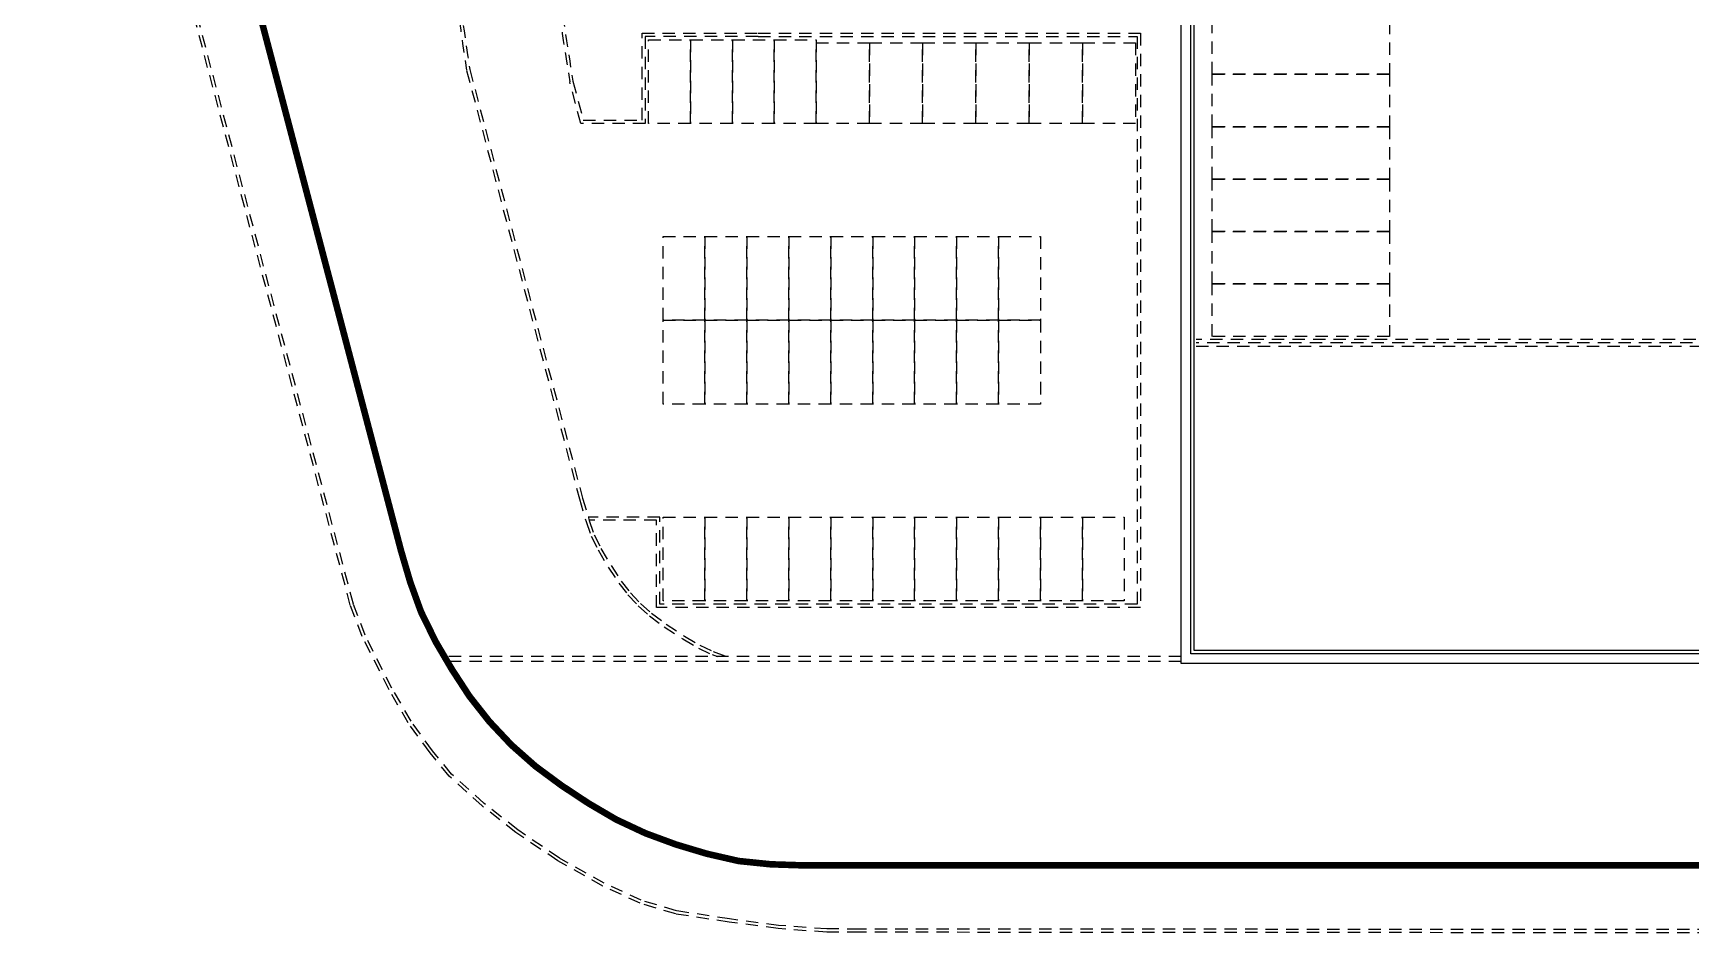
# Model space of a CAD drawing. Header units: millimetres. Extents: x -41190 to 206278, y 985 to 58902.
# Drawn here: x 55108 to 57122, y 16817 to 17912 of the extents above; entities that cross this region are included whole.
import ezdxf

# ---------------------------------------------------------------- set-up
doc = ezdxf.new("R2010")
doc.units = ezdxf.units.MM
doc.header["$LTSCALE"] = 100
doc.header["$MEASUREMENT"] = 0
doc.linetypes.add('-HID', pattern=[2.5, 1.5, -1])
doc.layers.get('0').update_dxf_attribs({"linetype": 'CONTINUOUS'})
for name, color, linetype in [('ELE2', 3, 'CONTINUOUS'), ('ELE9', 9, 'CONTINUOUS'), ('LAND-2', 4, 'CONTINUOUS'), ('LAND-3', 9, 'CONTINUOUS'), ('트렌치', 9, 'CONTINUOUS')]:
    doc.layers.add(name, color=color, linetype=linetype)

# ---------------------------------------------------------------- blocks, each defined once
blk = doc.blocks.new('KEY PLAN_계단실G')
at = {"layer": 'ELE2', "color": 253, "ltscale": 0.1}
for points in [[(-430.2, -2156.5), (-3627.5, -2156.5), (-3627.5, -396.9)], [(-430.2, -2144.7), (-3615.7, -2144.7), (-3615.7, -396.9), (-3627.5, -396.9)]]:
    blk.add_lwpolyline(points, dxfattribs=at)
at = {"layer": 'ELE9', "color": 253, "linetype": '-HID', "ltscale": 0.1}
for points in [[(-4018.5, -2483.2), (-4058.2, -2483.2), (-4117, -2478.7), (-4176.8, -2470.9), (-4241.6, -2461), (-4285, -2448), (-4330.4, -2427), (-4384.9, -2396.5), (-4435.9, -2361.9), (-4477, -2329.6), (-4516.9, -2293.6), (-4540.3, -2265), (-4566.7, -2228.8), (-4590.1, -2188.4), (-4622.8, -2123.8), (-4637.2, -2085.6), (-4765.8, -1601.3), (-5022.6, -631.1)], [(-4018.5, -2479.3), (-4058.1, -2479.2), (-4116.6, -2474.8), (-4176.2, -2467), (-4240.8, -2457.1), (-4283.6, -2444.3), (-4328.6, -2423.5), (-4382.9, -2393.2), (-4433.6, -2358.7), (-4474.4, -2326.6), (-4514.1, -2290.9), (-4537.2, -2262.6), (-4563.4, -2226.6), (-4586.7, -2186.5), (-4619.2, -2122.2), (-4633.4, -2084.4), (-4761.7, -1601.3), (-5020.9, -622.3)], [(-4141.5, -1394.5), (-3680.9, -1394.5), (-3680.9, -2084.5), (-4261, -2084.5), (-4261, -1978.6), (-4348.1, -1978.6)], [(-4141.5, -1390.6), (-3677, -1390.6), (-3677, -2088.4), (-4265, -2088.4), (-4265, -1982.5), (-4347, -1982.5)], [(-4495.8, -1435.9), (-4358.7, -1956.6), (-4350.6, -1984.2), (-4344.3, -2001.7), (-4336, -2018.5), (-4323.7, -2039.7), (-4311, -2059), (-4299.7, -2073.3), (-4287.2, -2086.6), (-4273.7, -2098.6), (-4255.7, -2111.9), (-4233.2, -2126.8), (-4214.2, -2137.9), (-4197.6, -2145.7), (-4190.8, -2148.2)], [(-4492, -1434.9), (-4354.9, -1955.6), (-4346.9, -1982.9), (-4340.7, -2000.2), (-4332.6, -2016.7), (-4320.3, -2037.6), (-4307.8, -2056.7), (-4296.7, -2070.8), (-4284.5, -2083.8), (-4271.2, -2095.6), (-4253.4, -2108.7), (-4231.1, -2123.5), (-4212.4, -2134.4), (-4196.1, -2142), (-4179.5, -2148.2)], [(-3627.5, -2148.2), (-4522.3, -2148.2)], [(-3627.5, -2154), (-4518.9, -2154)]]:
    blk.add_lwpolyline(points, dxfattribs=at)
for points in [[(-4495.8, -1435.7, -0.017012), (-4527.3, -1175.6, -0.017012)], [(-4491.9, -1434.9, -0.016514), (-4522.7, -1182.6, -0.016514)], [(-4141.5, -1394.5), (-4278.7, -1394.5), (-4278.7, -1500.4), (-4357.2, -1500.4), (-4370.4, -1449.9, -0.009125), (-4390.1, -1315.2, -0.009125)], [(-4385.8, -1318, 0.008891), (-4366.6, -1449.1), (-4354.1, -1496.5), (-4282.6, -1496.5), (-4282.6, -1390.6), (-4141.5, -1390.6)]]:
    blk.add_lwpolyline(points, format="xyb", dxfattribs=at)
for points in [[(-3589.7, -1440.6), (-3589.7, -1376.9), (-3374.1, -1376.9), (-3374.1, -1440.6)], [(-4274.8, -1398.5), (-4223.8, -1398.5), (-4223.8, -1500.4), (-4274.8, -1500.4)], [(-4223.8, -1398.5), (-4172.8, -1398.5), (-4172.8, -1500.4), (-4223.8, -1500.4)], [(-4172.8, -1398.5), (-4121.9, -1398.5), (-4121.9, -1500.4), (-4172.8, -1500.4)], [(-4121.9, -1398.5), (-4070.9, -1398.5), (-4070.9, -1500.4), (-4121.9, -1500.4)], [(-4070.9, -1402.4), (-4006.2, -1402.4), (-4006.2, -1500.4), (-4070.9, -1500.4)], [(-4006.2, -1402.4), (-3941.6, -1402.4), (-3941.6, -1500.4), (-4006.2, -1500.4)], [(-3941.6, -1402.4), (-3876.9, -1402.4), (-3876.9, -1500.4), (-3941.6, -1500.4)], [(-3876.9, -1402.4), (-3812.2, -1402.4), (-3812.2, -1500.4), (-3876.9, -1500.4)], [(-3812.2, -1402.4), (-3747.5, -1402.4), (-3747.5, -1500.4), (-3812.2, -1500.4)], [(-3747.5, -1402.4), (-3682.8, -1402.4), (-3682.8, -1500.4), (-3747.5, -1500.4)], [(-3589.7, -1504.3), (-3589.7, -1440.6), (-3374.1, -1440.6), (-3374.1, -1504.3)], [(-3589.7, -1568), (-3589.7, -1504.3), (-3374.1, -1504.3), (-3374.1, -1568)], [(-3589.7, -1631.7), (-3589.7, -1568), (-3374.1, -1568), (-3374.1, -1631.7)], [(-3589.7, -1695.4), (-3589.7, -1631.7), (-3374.1, -1631.7), (-3374.1, -1695.4)], [(-4257.1, -1637.6), (-4206.2, -1637.6), (-4206.2, -1739.5), (-4257.1, -1739.5)], [(-4206.2, -1637.6), (-4155.2, -1637.6), (-4155.2, -1739.5), (-4206.2, -1739.5)], [(-4155.2, -1637.6), (-4104.2, -1637.6), (-4104.2, -1739.5), (-4155.2, -1739.5)], [(-4104.2, -1637.6), (-4053.3, -1637.6), (-4053.3, -1739.5), (-4104.2, -1739.5)], [(-4053.3, -1637.6), (-4002.3, -1637.6), (-4002.3, -1739.5), (-4053.3, -1739.5)], [(-4002.3, -1637.6), (-3951.4, -1637.6), (-3951.4, -1739.5), (-4002.3, -1739.5)], [(-3951.4, -1637.6), (-3900.4, -1637.6), (-3900.4, -1739.5), (-3951.4, -1739.5)], [(-3900.4, -1637.6), (-3849.4, -1637.6), (-3849.4, -1739.5), (-3900.4, -1739.5)], [(-3849.4, -1637.6), (-3798.5, -1637.6), (-3798.5, -1739.5), (-3849.4, -1739.5)], [(-3589.7, -1759.1), (-3589.7, -1695.4), (-3374.1, -1695.4), (-3374.1, -1759.1)], [(-4257.1, -1739.5), (-4206.2, -1739.5), (-4206.2, -1841.4), (-4257.1, -1841.4)], [(-4206.2, -1739.5), (-4155.2, -1739.5), (-4155.2, -1841.4), (-4206.2, -1841.4)], [(-4155.2, -1739.5), (-4104.2, -1739.5), (-4104.2, -1841.4), (-4155.2, -1841.4)], [(-4104.2, -1739.5), (-4053.3, -1739.5), (-4053.3, -1841.4), (-4104.2, -1841.4)], [(-4053.3, -1739.5), (-4002.3, -1739.5), (-4002.3, -1841.4), (-4053.3, -1841.4)], [(-4002.3, -1739.5), (-3951.4, -1739.5), (-3951.4, -1841.4), (-4002.3, -1841.4)], [(-3951.4, -1739.5), (-3900.4, -1739.5), (-3900.4, -1841.4), (-3951.4, -1841.4)], [(-3900.4, -1739.5), (-3849.4, -1739.5), (-3849.4, -1841.4), (-3900.4, -1841.4)], [(-3849.4, -1739.5), (-3798.5, -1739.5), (-3798.5, -1841.4), (-3849.4, -1841.4)], [(-4257.1, -1978.6), (-4206.2, -1978.6), (-4206.2, -2080.5), (-4257.1, -2080.5)], [(-4206.2, -1978.6), (-4155.2, -1978.6), (-4155.2, -2080.5), (-4206.2, -2080.5)], [(-4155.2, -1978.6), (-4104.2, -1978.6), (-4104.2, -2080.5), (-4155.2, -2080.5)], [(-4104.2, -1978.6), (-4053.3, -1978.6), (-4053.3, -2080.5), (-4104.2, -2080.5)], [(-4053.3, -1978.6), (-4002.3, -1978.6), (-4002.3, -2080.5), (-4053.3, -2080.5)], [(-4002.3, -1978.6), (-3951.4, -1978.6), (-3951.4, -2080.5), (-4002.3, -2080.5)], [(-3951.4, -1978.6), (-3900.4, -1978.6), (-3900.4, -2080.5), (-3951.4, -2080.5)], [(-3900.4, -1978.6), (-3849.4, -1978.6), (-3849.4, -2080.5), (-3900.4, -2080.5)], [(-3849.4, -1978.6), (-3798.5, -1978.6), (-3798.5, -2080.5), (-3849.4, -2080.5)], [(-3798.5, -1978.6), (-3747.5, -1978.6), (-3747.5, -2080.5), (-3798.5, -2080.5)], [(-3747.5, -1978.6), (-3696.6, -1978.6), (-3696.6, -2080.5), (-3747.5, -2080.5)]]:
    blk.add_lwpolyline(points, close=True, dxfattribs=at)
at = {"layer": 'LAND-2', "color": 253, "linetype": '-HID', "ltscale": 0.1}
for points in [[(-3609.3, -1770.9), (-884.9, -1770.9), (-884.9, -2089.4), (-469.4, -2089.4), (-469.4, -1770.9), (-218.5, -1770.9), (-218.5, -933.9), (-243.5, -933.9)], [(-881, -1766.9), (-3609.3, -1766.9)]]:
    blk.add_lwpolyline(points, dxfattribs=at)
at = {"layer": 'LAND-3', "color": 253, "ltscale": 0.1, "const_width": 8}
blk.add_lwpolyline([(-5009.1, -372.4), (-4575.5, -2019.7), (-4564.5, -2057.2), (-4551.3, -2093.7), (-4533.5, -2130), (-4513.9, -2163.4), (-4492.4, -2196.4), (-4468.2, -2227.1), (-4441.4, -2255.6), (-4412.1, -2281.5), (-4380.7, -2304.7), (-4347.7, -2326.5), (-4313.9, -2346.3), (-4278.4, -2362.9), (-4241.5, -2376.5), (-4203.8, -2387.8), (-4165.3, -2396.6), (-4126.3, -2400.6), (-4087.3, -2401.9), (-0.3, -2401.9)], dxfattribs=at)
at = {"layer": 'LAND-3', "color": 253, "linetype": '-HID', "ltscale": 0.1}
for points in [[(-950.1, -2156.5), (-949.6, -2250, -0.414214), (-1184.8, -2485.2), (-4018.5, -2483.2)], [(-954, -2156.5), (-953.5, -2250, -0.414214), (-1184.8, -2481.3), (-4018.5, -2479.3)]]:
    blk.add_lwpolyline(points, format="xyb", dxfattribs=at)
at = {"layer": '트렌치', "color": 253, "ltscale": 0.1}
blk.add_lwpolyline([(-377.3, -220.5), (-377.3, -298.9), (-316.5, -298.9), (-316.5, -334.2), (-167.1, -334.2), (-167.1, -1897.3), (-316.5, -1897.3), (-316.5, -1932.6), (-377.3, -1932.6), (-377.3, -2007), (-434.1, -2007), (-434.1, -2140.8), (-3611.8, -2140.8), (-3611.8, -400.8)], dxfattribs=at)
at = {"layer": '트렌치', "color": 253, "linetype": '-HID', "ltscale": 0.1}
blk.add_lwpolyline([(-256.3, -941.8), (-226.4, -941.8), (-226.4, -1763), (-477.3, -1763), (-477.3, -2081.5), (-877.1, -2081.5), (-877.1, -1763), (-3609.3, -1763)], dxfattribs=at)

msp = doc.modelspace()

# ---------------------------------------------------------------- block references
msp.add_blockref('KEY PLAN_계단실G', (60130.4, 19302.6))

doc.saveas('drawing.dxf')
